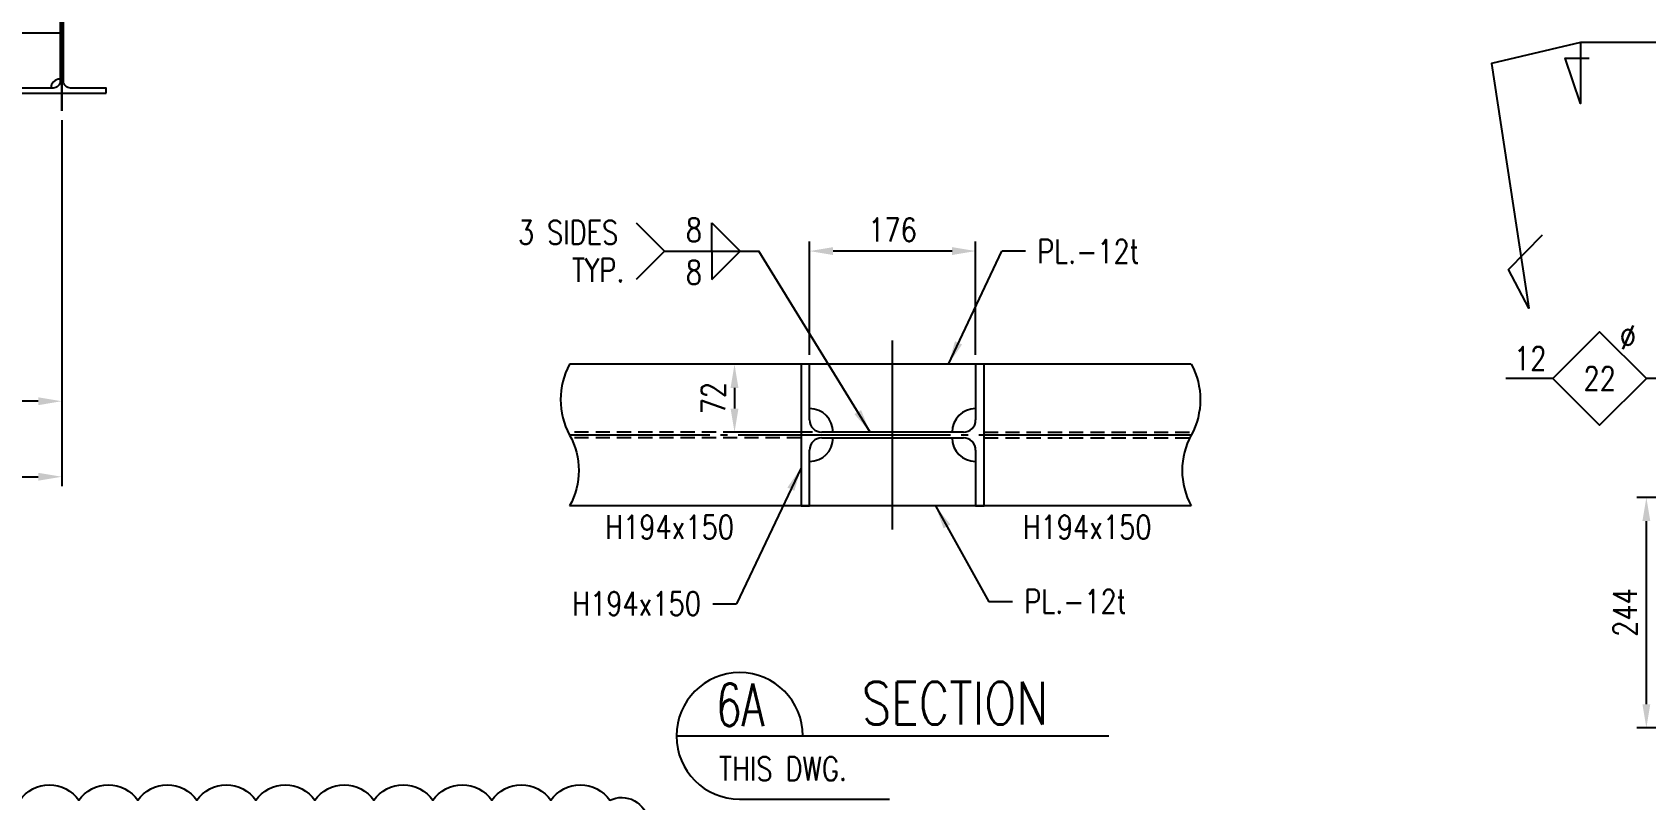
# Model space of a CAD drawing. Header units: millimetres. Extents: x 0 to 232280, y -26939 to 23794.
# Drawn here: x 68968 to 75805, y -12688 to -9436 of the extents above; entities that cross this region are included whole.
import ezdxf
from ezdxf.enums import TextEntityAlignment as Align

# ---------------------------------------------------------------- set-up
doc = ezdxf.new("R2010")
doc.units = ezdxf.units.MM
doc.header["$LTSCALE"] = 30
doc.linetypes.add('JNK-CENTER', pattern=[34, 30, -1.5, 1, -1.5])
doc.linetypes.add('JNK-HIDDEN', pattern=[3, 2, -1])
for name, color, linetype in [('CEN-R', 1, 'JNK-CENTER'), ('CON-C', 4, 'Continuous'), ('CON-G', 3, 'Continuous'), ('CON-W', 7, 'Continuous'), ('CON-Y', 2, 'Continuous'), ('Dim-W', 7, 'Continuous'), ('HID-Y', 2, 'JNK-HIDDEN'), ('rev-1', 2, 'Continuous'), ('TXT-Y', 2, 'Continuous')]:
    doc.layers.add(name, color=color, linetype=linetype)
doc.styles.add('SIMPLEX', font='simplex.shx', dxfattribs={"width": 0.8})
doc.dimstyles.new('DIM40x1.5', dxfattribs={"dimscale": 40, "dimtxt": 2.5, "dimasz": 2.5, "dimexe": 1, "dimexo": 1, "dimgap": 1, "dimtad": 1, "dimdec": 0, "dimlfac": 0.666667, "dimdsep": 46, "dimtxsty": 'SIMPLEX', "dimcen": 2.5, "dimclrd": 7, "dimclre": 7, "dimclrt": 2, "dimadec": 0, "dimazin": 2, "dimtfac": 1, "dimtdec": 0, "dimtmove": 2, "dimatfit": 2, "dimfxl": 1, "dimtfill": 1, "dimtolj": 1, "dimtzin": 0, "dimarcsym": 1})
doc.dimstyles.new('DIM40x4', dxfattribs={"dimscale": 40, "dimtxt": 2.5, "dimasz": 2.5, "dimexe": 1, "dimexo": 1, "dimgap": 1, "dimtad": 1, "dimdec": 1, "dimlfac": 0.25, "dimdsep": 46, "dimtxsty": 'SIMPLEX', "dimcen": 2.5, "dimclrd": 7, "dimclre": 7, "dimclrt": 2, "dimadec": 1, "dimazin": 2, "dimtfac": 1, "dimtdec": 1, "dimtmove": 2, "dimatfit": 3, "dimfxl": 1, "dimtfill": 1, "dimtolj": 1, "dimtzin": 0, "dimarcsym": 1})

# ---------------------------------------------------------------- blocks, each defined once
blk = doc.blocks.new('*D3015')
at = {"layer": 'DEFPOINTS', "color": 0, "transparency": 16777216}
for p in [(75807.8, -11407), (77395.2, -11407), (77395.2, -12383)]:
    blk.add_point(p, dxfattribs=at)
at = {"layer": 'Dim-W', "color": 7, "lineweight": -2, "transparency": 16777216}
for p, q in [((77355.2, -11407), (75767.8, -11407)), ((75807.8, -12283), (75807.8, -11507)), ((77355.2, -12383), (75767.8, -12383))]:
    blk.add_line(p, q, dxfattribs=at)
at = {"layer": 'Dim-W', "color": 7, "transparency": 16777216}
for points in [[(75791.1, -11507), (75824.5, -11507), (75807.8, -11407)], [(75791.1, -12283), (75824.5, -12283), (75807.8, -12383)]]:
    blk.add_solid(points, dxfattribs=at)
at = {"layer": 'Dim-W', "color": 2, "transparency": 16777216, "insert": (75717.8, -11895), "char_height": 100, "attachment_point": 5, "rotation": 90, "style": 'SIMPLEX', "bg_fill": 3, "box_fill_scale": 1.1, "bg_fill_color": 256, "bg_fill_true_color": 13158600, "bg_fill_transparency": 0}
blk.add_mtext('\\A1;244', dxfattribs=at)
blk = doc.blocks.new('BOLTHOLE')
at = {"layer": 'CON-W'}
blk.add_line((25.7, 0), (9.9, 0), dxfattribs=at)
blk.add_lwpolyline([(0, 0), (4.95, 4.95), (9.9, 0), (4.95, -4.95)], close=True, dxfattribs=at)
at = {"layer": 'CON-Y', "style": 'SIMPLEX', "width": 0.8}
for s, p in [('%%C', (8.81, 3.12)), ("HL's FOR", (24.37, 0.9))]:
    blk.add_text(s, height=2.5, dxfattribs=at).set_placement(p, align=Align.RIGHT)
blk.add_attdef('4', text='', height=2.5, dxfattribs=at).set_placement((-0.69, 0.87), align=Align.RIGHT)
blk.add_attdef('22', text='', height=2.5, dxfattribs=at).set_placement((4.95, 0), align=Align.MIDDLE_CENTER)
blk = doc.blocks.new('SECMARK4')
at = {"layer": 'CON-C'}
blk.add_line((0, 0), (-2.72, 0), dxfattribs=at)
blk.add_lwpolyline([(-4.67, 0), (-14.32, 0), (-14.32, -6.45), (-15.93, -1.66), (-13.39, -1.66)], dxfattribs=at)
at = {"layer": 'CON-C', "style": 'SIMPLEX', "width": 0.8}
blk.add_attdef('TAG', text='', height=3.5, dxfattribs=at).set_placement((-7.82, -4.86), align=Align.CENTER)
blk = doc.blocks.new('*D2939')
at = {"layer": 'DEFPOINTS', "color": 0, "transparency": 16777216}
for p in [(67893.3, -9693.7), (69093.3, -9768.7), (67893.3, -10999.5)]:
    blk.add_point(p, dxfattribs=at)
at = {"layer": 'Dim-W', "color": 7, "lineweight": -2, "transparency": 16777216}
for p, q in [((67893.3, -9733.7), (67893.3, -11039.5)), ((69093.3, -9808.7), (69093.3, -11039.5)), ((68993.3, -10999.5), (67993.3, -10999.5))]:
    blk.add_line(p, q, dxfattribs=at)
at = {"layer": 'Dim-W', "color": 7, "transparency": 16777216}
for points in [[(67993.3, -10982.9), (67993.3, -11016.2), (67893.3, -10999.5)], [(68993.3, -10982.9), (68993.3, -11016.2), (69093.3, -10999.5)]]:
    blk.add_solid(points, dxfattribs=at)
at = {"layer": 'Dim-W', "color": 2, "transparency": 16777216, "insert": (68493.3, -10909.5), "char_height": 100, "attachment_point": 5, "style": 'SIMPLEX', "bg_fill": 3, "box_fill_scale": 1.1, "bg_fill_color": 256, "bg_fill_true_color": 13158600, "bg_fill_transparency": 0}
blk.add_mtext('\\A1;800', dxfattribs=at)
blk = doc.blocks.new('*D2941')
at = {"layer": 'DEFPOINTS', "color": 0, "transparency": 16777216}
for p in [(59340.3, -9768.7), (69093.3, -9768.7), (69093.3, -11319.5)]:
    blk.add_point(p, dxfattribs=at)
at = {"layer": 'Dim-W', "color": 7, "lineweight": -2, "transparency": 16777216}
for p, q in [((59340.3, -9808.7), (59340.3, -11359.5)), ((69093.3, -9808.7), (69093.3, -11359.5)), ((59440.3, -11319.5), (68993.3, -11319.5))]:
    blk.add_line(p, q, dxfattribs=at)
at = {"layer": 'Dim-W', "color": 7, "transparency": 16777216}
for points in [[(59440.3, -11302.9), (59440.3, -11336.2), (59340.3, -11319.5)], [(68993.3, -11302.9), (68993.3, -11336.2), (69093.3, -11319.5)]]:
    blk.add_solid(points, dxfattribs=at)
at = {"layer": 'Dim-W', "color": 2, "transparency": 16777216, "insert": (64216.8, -11229.5), "char_height": 100, "attachment_point": 5, "style": 'SIMPLEX', "bg_fill": 3, "box_fill_scale": 1.1, "bg_fill_color": 256, "bg_fill_true_color": 13158600, "bg_fill_transparency": 0}
blk.add_mtext('\\A1;6502', dxfattribs=at)
blk = doc.blocks.new('SECTITLE')
at = {"layer": 'CON-G'}
for p, q in [((-1.7, 0), (44.1, 0)), ((5, -6.7), (20.86, -6.7))]:
    blk.add_line(p, q, dxfattribs=at)
blk.add_arc((5, 0), 6.7, 0, 270, dxfattribs=at)
at = {"layer": 'CON-C', "style": 'SIMPLEX', "width": 0.8}
for tag, p in [('A', (5.06, 1.04)), ('ELEVATION', (27.83, 1.22))]:
    blk.add_attdef(tag, text='', height=4.5, dxfattribs=at).set_placement(p, align=Align.CENTER)
at = {"layer": 'CON-Y', "style": 'SIMPLEX', "width": 0.8}
blk.add_attdef('SCALE', text='', height=2.5, dxfattribs=at).set_placement((44.9, -3.72), align=Align.RIGHT)
blk.add_attdef('H0000-0000', (1.54, -4.72), '', height=2.5, dxfattribs=at)
blk = doc.blocks.new('A$C520729BE')
at = {"layer": 'CON-G'}
for p, q in [((36, 600), (0, 600)), ((0, 600), (0, 0)), ((36, 364), (36, 600)), ((776, 600), (740, 600)), ((740, 600), (740, 364)), ((776, 0), (776, 600)), ((688, 312), (88, 312)), ((88, 288), (688, 288)), ((36, 0), (36, 236)), ((740, 236), (740, 0)), ((0, 0), (36, 0)), ((740, 0), (776, 0))]:
    blk.add_line(p, q, dxfattribs=at)
for centre, start, end in [((88, 364), 180, 270), ((688, 364), 270, 0), ((88, 236), 90, 180), ((688, 236), 0, 90)]:
    blk.add_arc(centre, 52, start, end, dxfattribs=at)
blk = doc.blocks.new('*D2936')
at = {"layer": 'DEFPOINTS', "color": 0, "transparency": 16777216}
for p in [(72261.7, -10363.4), (72261.7, -10842.8), (72965.7, -10842.8)]:
    blk.add_point(p, dxfattribs=at)
at = {"layer": 'Dim-W', "color": 7, "lineweight": -2, "transparency": 16777216}
for p, q in [((72261.7, -10802.8), (72261.7, -10323.4)), ((72965.7, -10802.8), (72965.7, -10323.4)), ((72865.7, -10363.4), (72361.7, -10363.4))]:
    blk.add_line(p, q, dxfattribs=at)
at = {"layer": 'Dim-W', "color": 7, "transparency": 16777216}
for points in [[(72361.7, -10346.7), (72361.7, -10380.1), (72261.7, -10363.4)], [(72865.7, -10346.7), (72865.7, -10380.1), (72965.7, -10363.4)]]:
    blk.add_solid(points, dxfattribs=at)
at = {"layer": 'Dim-W', "color": 2, "transparency": 16777216, "insert": (72613.7, -10273.4), "char_height": 100, "attachment_point": 5, "style": 'SIMPLEX', "bg_fill": 3, "box_fill_scale": 1.1, "bg_fill_color": 256, "bg_fill_true_color": 13158600, "bg_fill_transparency": 0}
blk.add_mtext('\\A1;176', dxfattribs=at)
blk = doc.blocks.new('*D2937')
at = {"layer": 'DEFPOINTS', "color": 0, "transparency": 16777216}
for p in [(72225.7, -10842.8), (71943.9, -11130.8), (72313.7, -11130.8)]:
    blk.add_point(p, dxfattribs=at)
at = {"layer": 'Dim-W', "color": 7, "lineweight": -2, "transparency": 16777216}
for p, q in [((72185.7, -10842.8), (71903.9, -10842.8)), ((71943.9, -10942.8), (71943.9, -11030.8)), ((72273.7, -11130.8), (71903.9, -11130.8))]:
    blk.add_line(p, q, dxfattribs=at)
at = {"layer": 'Dim-W', "color": 7, "transparency": 16777216}
for points in [[(71927.2, -10942.8), (71960.5, -10942.8), (71943.9, -10842.8)], [(71927.2, -11030.8), (71960.5, -11030.8), (71943.9, -11130.8)]]:
    blk.add_solid(points, dxfattribs=at)
at = {"layer": 'Dim-W', "color": 2, "transparency": 16777216, "insert": (71853.9, -10986.8), "char_height": 100, "attachment_point": 5, "rotation": 90, "style": 'SIMPLEX', "bg_fill": 3, "box_fill_scale": 1.1, "bg_fill_color": 256, "bg_fill_true_color": 13158600, "bg_fill_transparency": 0}
blk.add_mtext('\\A1;72', dxfattribs=at)

msp = doc.modelspace()

# ---------------------------------------------------------------- linework, layer by layer
for p, q in [((71847.58, -10363.42), (71847.58, -10243.42)), ((71847.58, -10243.42), (71967.58, -10363.42)), ((71847.58, -10363.42), (71847.58, -10483.42)), ((71847.58, -10483.42), (71967.58, -10363.42))]:
    msp.add_line(p, q)
at = {"layer": 'CEN-R'}
for p, q in [((69093.26, -9768.69), (69093.26, -6843.69)), ((59340.26, -9438.69), (69093.26, -9438.69)), ((72613.69, -11542.78), (72613.69, -10742.78)), ((73879.26, -11142.78), (71245.15, -11142.78))]:
    msp.add_line(p, q, dxfattribs=at)
at = {"layer": 'CON-C'}
msp.add_lwpolyline([(75528.76, -9480.24), (75151.74, -9568.9), (75151.74, -9568.9), (75309.27, -10605.11), (75223.36, -10441.4), (75367.87, -10294.24)], dxfattribs=at)
at = {"layer": 'CON-G'}
for p, q in [((69093.26, -7068.69), (69093.26, -9768.69)), ((73879.26, -10842.78), (71245.15, -10842.78)), ((73879.26, -11442.78), (71245.15, -11442.78))]:
    msp.add_line(p, q, dxfattribs=at)
msp.add_lwpolyline([(69280.76, -9693.69), (69280.76, -9672.69), (69130.01, -9672.69, -0.4142136), (69100.01, -9642.69), (69100.01, -9234.69, -0.4142136), (69130.01, -9204.69), (69280.76, -9204.69), (69280.76, -9183.69), (68905.76, -9183.69), (68905.76, -9204.69), (69056.51, -9204.69, -0.4142136), (69086.51, -9234.69), (69086.51, -9642.69, -0.4142136), (69056.51, -9672.69), (68905.76, -9672.69), (68905.76, -9693.69)], format="xyb", close=True, dxfattribs=at)
for centre, start, end in [((72261.69, -11130.78), 0, 90), ((72965.69, -11130.78), 90, 180), ((72261.69, -11154.78), 270, 0), ((72965.69, -11154.78), 180, 270)]:
    msp.add_arc(centre, 100, start, end, dxfattribs=at)
at = {"layer": 'CON-W'}
for p, q in [((71527.58, -10243.42), (71647.58, -10363.42)), ((71647.58, -10363.42), (71527.58, -10483.42)), ((71647.58, -10363.42), (72047.58, -10363.42)), ((73177.15, -10363.42), (73077.15, -10363.42)), ((75411.84, -10903.36), (75211.84, -10903.36)), ((71852.2, -11857.32), (71952.2, -11857.32)), ((73122.25, -11849.45), (73022.25, -11849.45))]:
    msp.add_line(p, q, dxfattribs=at)
for points in [[(71245.15, -10842.78, 0.2550891), (71245.15, -11142.78, -0.2579286), (71245.15, -11442.78)], [(73879.26, -10842.78, -0.2550891), (73879.26, -11142.78, 0.2579286), (73879.26, -11442.78)]]:
    msp.add_lwpolyline(points, format="xyb", dxfattribs=at)
at = {"layer": 'HID-Y'}
for p, q in [((72225.69, -11130.78), (71238.93, -11130.78)), ((73001.69, -11130.78), (73885.48, -11130.78)), ((72225.69, -11154.78), (71251.44, -11154.78)), ((73001.69, -11154.78), (73872.97, -11154.78))]:
    msp.add_line(p, q, dxfattribs=at)
at = {"layer": 'rev-1'}
msp.add_lwpolyline([(68915.53, -12690.13, -0.5205671), (69165.53, -12690.13, -0.5205671), (69415.53, -12690.13, -0.5205671), (69665.53, -12690.13, -0.5205671), (69915.53, -12690.13, -0.5205671), (70165.53, -12690.13, -0.5205671), (70415.53, -12690.13, -0.5205671), (70665.53, -12690.13, -0.5205671), (70915.53, -12690.13, -0.5205671), (71165.53, -12690.13, -0.5205671), (71415.53, -12690.13, -0.5205671), (71577.62, -12778.04, -0.5205671)], format="xyb", dxfattribs=at)

# ---------------------------------------------------------------- block references
at = {"xscale": 40, "yscale": 40, "zscale": 40}
msp.add_blockref('BOLTHOLE', (75411.84, -10903.36), dxfattribs=at).add_auto_attribs({'4': '12', '22': '22'})
at = {"layer": 'CON-W', "xscale": 40, "yscale": 40, "zscale": 40}
msp.add_blockref('SECMARK4', (76101.43, -9480.24), dxfattribs=at)
at = {"layer": 'Dim-W'}
msp.add_blockref('A$C520729BE', (72225.69, -11442.78), dxfattribs=at)
ref = msp.add_blockref('SECTITLE', (71765.69, -12417.49), dxfattribs=dict(at, xscale=40, yscale=40, zscale=40))
ref.add_attrib('H0000-0000', 'THIS DWG.', (71878.94, -12606.29), dxfattribs={"layer": 'CON-Y', "height": 100, "style": 'SIMPLEX', "width": 0.8})
ref.add_attrib('A', '6A', dxfattribs={"layer": 'CON-C', "height": 180, "style": 'SIMPLEX', "width": 0.7}).set_placement((71968.09, -12375.89), align=Align.CENTER)
ref.add_attrib('ELEVATION', 'SECTION', dxfattribs={"layer": 'CON-C', "height": 180, "style": 'SIMPLEX', "width": 0.8}).set_placement((72878.89, -12368.69), align=Align.CENTER)

# ---------------------------------------------------------------- texts
at = {"layer": 'CON-W', "color": 2, "style": 'SIMPLEX', "width": 0.8}
for p in [(71737.58, -10323.42), (71737.58, -10503.42)]:
    msp.add_text('8', height=100, dxfattribs=at).set_placement(p)
at = {"layer": 'TXT-Y', "style": 'SIMPLEX', "width": 0.8}
for s, p in [('3 SIDES', (71026.2, -10284.22)), ('TYP.', (71254.77, -10444.22))]:
    msp.add_text(s, height=100, dxfattribs=at).set_placement(p, align=Align.MIDDLE_LEFT)
for s, p in [('PL.-12t', (73443.29, -10415.05)), ('H194x150', (71668.94, -11582.78)), ('H194x150', (73438.51, -11582.78)), ('H194x150', (71529.12, -11906.93)), ('PL.-12t', (73388.39, -11897.81))]:
    msp.add_text(s, height=100, dxfattribs=at).set_placement(p, align=Align.CENTER)

# ---------------------------------------------------------------- dimensions: what is measured, and where the dimension line sits
at = {"layer": 'Dim-W'}
dim = msp.add_linear_dim(base=(75807.81, -11407), p1=(77395.17, -12383), p2=(77395.17, -11407), angle=90, dimstyle='DIM40x4', dxfattribs=at)
dim.commit()
dim.dimension.update_dxf_attribs({"geometry": '*D3015', "text_midpoint": (75717.81, -11895)})

# ---------------------------------------------------------------- leaders
at = {"layer": 'CON-G'}
for points in [[(72850.39, -10842.78), (73077.15, -10363.42)], [(72795.49, -11442.78), (73022.25, -11849.45)]]:
    msp.add_leader(points, dimstyle='DIM40x4', override={"dimgap": 1, "dimtad": 0, "dimdec": 0, "dimcen": 0, "dimtdec": 0, "dimatfit": 2}, dxfattribs=at)
at = {"layer": 'CON-W'}
msp.add_leader([(72225.69, -11281.73), (71952.2, -11857.32)], dimstyle='DIM40x4', override={"dimdec": 0, "dimcen": 0, "dimtdec": 0, "dimatfit": 2}, dxfattribs=at)

# ---------------------------------------------------------------- next in the draw order: dimensions: what is measured, and where the dimension line sits
at = {"layer": 'Dim-W'}
dim = msp.add_linear_dim(base=(67893.26, -10999.52), p1=(69093.26, -9768.69), p2=(67893.26, -9693.69), angle=180, dimstyle='DIM40x1.5', dxfattribs=at)
dim.commit()
dim.dimension.update_dxf_attribs({"geometry": '*D2939', "text_midpoint": (68493.26, -10909.52)})
dim = msp.add_linear_dim(base=(72261.69, -10363.42), p1=(72965.69, -10842.78), p2=(72261.69, -10842.78), dimstyle='DIM40x4', override={"dimdec": 0, "dimcen": 0, "dimtdec": 0, "dimatfit": 2}, dxfattribs=at)
dim.commit()
dim.dimension.update_dxf_attribs({"geometry": '*D2936', "text_midpoint": (72613.69, -10273.42)})

# ---------------------------------------------------------------- next in the draw order: linework, layer by layer
at = {"layer": 'CON-G'}
msp.add_arc((69084.65, -9672.69), 37.43, 87.707557, 180, dxfattribs=at)

# ---------------------------------------------------------------- next in the draw order: dimensions: what is measured, and where the dimension line sits
at = {"layer": 'Dim-W'}
dim = msp.add_linear_dim(base=(69093.26, -11319.52), p1=(59340.26, -9768.69), p2=(69093.26, -9768.69), dimstyle='DIM40x1.5', override={"dimtmove": 0}, dxfattribs=at)
dim.commit()
dim.dimension.update_dxf_attribs({"geometry": '*D2941', "text_midpoint": (64216.76, -11319.52), "dimtype": 160})
dim = msp.add_linear_dim(base=(71943.85, -11130.78), p1=(72225.69, -10842.78), p2=(72313.69, -11130.78), angle=90, dimstyle='DIM40x4', override={"dimdec": 0, "dimcen": 0, "dimtdec": 0, "dimatfit": 2}, dxfattribs=at)
dim.commit()
dim.dimension.update_dxf_attribs({"geometry": '*D2937', "text_midpoint": (71853.85, -10986.78)})

# ---------------------------------------------------------------- next in the draw order: leaders
msp.add_leader([(72518.48, -11130.78), (72047.58, -10363.42)], dimstyle='DIM40x4', override={"dimgap": 1, "dimtad": 0, "dimdec": 0, "dimcen": 0, "dimtdec": 0, "dimatfit": 2}, dxfattribs=at)

doc.saveas('drawing.dxf')
